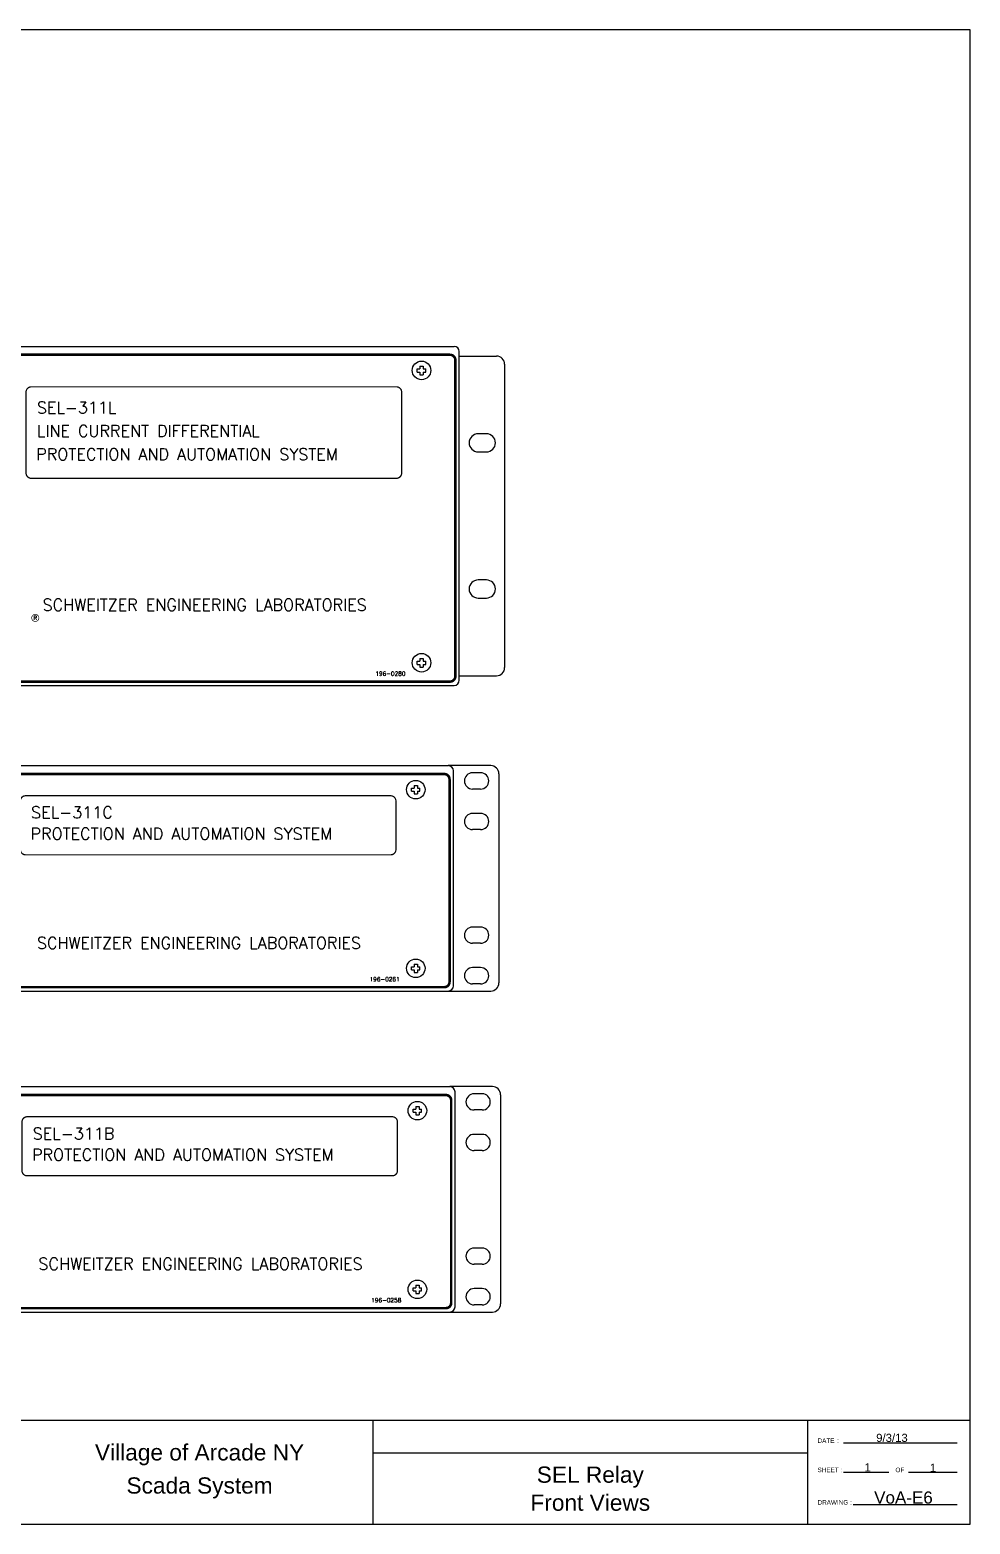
# Model space of a CAD drawing. Header units: inches. Extents: x 4.9 to 38.9, y -1.1 to 21.9.
# Drawn here: x 24.44 to 38.93, y -1.14 to 21.86 of the extents above; entities that cross this region are included whole.
import ezdxf
from ezdxf.enums import TextEntityAlignment as Align

# ---------------------------------------------------------------- set-up
doc = ezdxf.new("R2010")
doc.units = ezdxf.units.IN
doc.header["$MEASUREMENT"] = 0
for name, color, linetype in [('E_TEXT', 250, 'Continuous'), ('F_TITLE1', 5, 'Continuous'), ('F_TITLE2', 6, 'Continuous'), ('F_TITLE4', 4, 'Continuous'), ('P_TITLE', 4, 'Continuous')]:
    doc.layers.add(name, color=color, linetype=linetype)
doc.styles.add('ROMAND', font='ROMAND', dxfattribs={"width": 0.875})
doc.styles.add('ROMANS', font='ROMANS')
doc.styles.get("Standard").update_dxf_attribs({"font": 'ARIAL.TTF'})
doc.styles.add('TITLE', font='ARIAL.TTF', dxfattribs={"width": 0.9})

# ---------------------------------------------------------------- blocks, each defined once
blk = doc.blocks.new('TA&S_TBLK')
at = {"layer": 'F_TITLE1', "color": 7}
for p, q in [((33.551, 1.75), (35.301, 1.75)), ((33.551, 1.3), (34.251, 1.3)), ((34.551, 1.3), (35.251, 1.3)), ((35.251, 1.3), (35.301, 1.3)), ((33.701, 0.8), (35.301, 0.8))]:
    blk.add_line(p, q, dxfattribs=at)
at = {"layer": 'F_TITLE4', "color": 7}
for p, q in [((26.301, 2.1), (26.301, 0.5)), ((33.001, 0.5), (33.001, 2.1)), ((26.301, 1.6), (33.001, 1.6))]:
    blk.add_line(p, q, dxfattribs=at)
at = {"layer": 'P_TITLE', "color": 7}
blk.add_line((1.5, 2.1), (35.501, 2.1), dxfattribs=at)
blk.add_lwpolyline([(1.5, 0.5), (35.501, 0.5), (35.501, 23.501), (1.5, 23.501)], close=True, dxfattribs=at)
at = {"layer": 'F_TITLE1', "color": 7}
for s, p in [('DATE', (33.151, 1.75)), (':', (33.451, 1.75)), ('SHEET', (33.151, 1.3)), (':', (33.501, 1.3)), ('OF', (34.351, 1.3)), ('DRAWING', (33.151, 0.8)), (':', (33.651, 0.8))]:
    blk.add_text(s, height=0.07, dxfattribs=at).set_placement(p)
at = {"layer": 'F_TITLE2', "color": 7}
for tag, p in [('DESIGNER', (7.952, 1.814)), ('DWG-SCALE', (19.832, 1.815)), ('DATE-ISSUE', (34.297, 1.766)), ('DRAFTER', (7.944, 1.471)), ('SHEET', (33.922, 1.31)), ('SHEET-OF', (34.93, 1.306)), ('CHECKED', (7.935, 1.116))]:
    blk.add_attdef(tag, text='', height=0.125, dxfattribs=at).set_placement(p, align=Align.CENTER)
at = {"layer": 'F_TITLE2', "color": 7, "style": 'TITLE'}
blk.add_attdef('JOB-NAME', text='', height=0.188, dxfattribs=at).set_placement((29.651, 1.763), align=Align.CENTER)
at = {"layer": 'F_TITLE2', "color": 7}
for tag, p in [('DWG-FILE', (19.399, 1.466)), ('PROJ-NO', (19.405, 1.122))]:
    blk.add_attdef(tag, p, '', height=0.125, dxfattribs=at)
at = {"layer": 'F_TITLE4', "color": 7, "style": 'TITLE'}
for tag, height, p in [('PRJ-NAME1', 0.25, (23.633, 1.479)), ('DWG-NAME1', 0.25, (29.651, 1.136)), ('PRJ-NAME2', 0.25, (23.633, 0.969)), ('DWG-NAME2', 0.25, (29.651, 0.705)), ('DWG-NO', 0.188, (34.474, 0.816))]:
    blk.add_attdef(tag, text='', height=height, dxfattribs=at).set_placement(p, align=Align.CENTER)

msp = doc.modelspace()

# ---------------------------------------------------------------- linework, layer by layer
for p, q in [((13.536, 16.987), (30.978, 16.987)), ((31.477, 15.641), (31.349, 15.641)), ((31.349, 15.363), (31.477, 15.363)), ((31.477, 13.391), (31.349, 13.391)), ((31.349, 13.113), (31.477, 13.113)), ((13.536, 11.767), (30.978, 11.767)), ((31.543, 10.533), (30.888, 10.533)), ((31.387, 10.423), (31.262, 10.423)), ((31.387, 10.173), (31.262, 10.173)), ((31.387, 9.798), (31.262, 9.798)), ((31.387, 9.548), (31.262, 9.548)), ((31.387, 8.048), (31.262, 8.048)), ((31.387, 7.798), (31.262, 7.798)), ((31.387, 7.423), (31.262, 7.423)), ((31.387, 7.173), (31.262, 7.173)), ((13.447, 7.063), (30.889, 7.063)), ((31.568, 5.592), (30.913, 5.592)), ((31.411, 5.482), (31.286, 5.482)), ((31.411, 5.232), (31.286, 5.232)), ((31.411, 4.857), (31.286, 4.857)), ((31.411, 4.607), (31.286, 4.607)), ((31.411, 3.107), (31.286, 3.107)), ((31.411, 2.857), (31.286, 2.857)), ((31.411, 2.482), (31.286, 2.482)), ((13.472, 2.122), (30.914, 2.122)), ((31.411, 2.232), (31.286, 2.232))]:
    msp.add_line(p, q)
at = {"linetype": 'Continuous'}
for p, q in [((31.057, 11.846), (31.057, 16.908)), ((30.411, 16.591), (30.411, 16.642)), ((30.411, 16.642), (30.452, 16.642)), ((30.411, 16.591), (30.452, 16.591)), ((30.452, 16.682), (30.452, 16.642)), ((30.452, 16.682), (30.502, 16.682)), ((30.452, 16.591), (30.452, 16.551)), ((30.502, 16.682), (30.502, 16.642)), ((30.502, 16.642), (30.542, 16.642)), ((30.502, 16.591), (30.502, 16.551)), ((30.502, 16.591), (30.542, 16.591)), ((30.542, 16.591), (30.542, 16.642)), ((30.452, 16.551), (30.502, 16.551)), ((30.411, 12.091), (30.411, 12.142)), ((30.411, 12.142), (30.452, 12.142)), ((30.411, 12.091), (30.452, 12.091)), ((30.452, 12.182), (30.452, 12.142)), ((30.452, 12.182), (30.502, 12.182)), ((30.452, 12.091), (30.452, 12.051)), ((30.452, 12.051), (30.502, 12.051)), ((30.502, 12.182), (30.502, 12.142)), ((30.502, 12.142), (30.542, 12.142)), ((30.502, 12.091), (30.502, 12.051)), ((30.502, 12.091), (30.542, 12.091)), ((30.542, 12.091), (30.542, 12.142)), ((30.968, 7.142), (30.968, 10.453)), ((30.323, 10.138), (30.323, 10.188)), ((30.323, 10.188), (30.363, 10.188)), ((30.323, 10.138), (30.363, 10.138)), ((30.363, 10.228), (30.363, 10.188)), ((30.363, 10.228), (30.413, 10.228)), ((30.363, 10.138), (30.363, 10.098)), ((30.413, 10.228), (30.413, 10.188)), ((30.413, 10.188), (30.453, 10.188)), ((30.413, 10.138), (30.453, 10.138)), ((30.413, 10.138), (30.413, 10.098)), ((30.453, 10.138), (30.453, 10.188)), ((30.363, 10.098), (30.413, 10.098)), ((30.323, 7.388), (30.323, 7.438)), ((30.323, 7.438), (30.363, 7.438)), ((30.323, 7.388), (30.363, 7.388)), ((30.363, 7.478), (30.363, 7.438)), ((30.363, 7.478), (30.413, 7.478)), ((30.363, 7.388), (30.363, 7.348)), ((30.413, 7.478), (30.413, 7.438)), ((30.413, 7.438), (30.453, 7.438)), ((30.413, 7.388), (30.453, 7.388)), ((30.413, 7.388), (30.413, 7.348)), ((30.453, 7.388), (30.453, 7.438)), ((30.363, 7.348), (30.413, 7.348)), ((30.993, 2.201), (30.993, 5.512)), ((30.348, 5.197), (30.348, 5.247)), ((30.348, 5.247), (30.388, 5.247)), ((30.348, 5.197), (30.388, 5.197)), ((30.388, 5.287), (30.388, 5.247)), ((30.388, 5.287), (30.438, 5.287)), ((30.388, 5.197), (30.388, 5.157)), ((30.388, 5.157), (30.438, 5.157)), ((30.438, 5.287), (30.438, 5.247)), ((30.438, 5.247), (30.478, 5.247)), ((30.438, 5.197), (30.478, 5.197)), ((30.438, 5.197), (30.438, 5.157)), ((30.478, 5.197), (30.478, 5.247)), ((30.388, 2.537), (30.388, 2.497)), ((30.388, 2.537), (30.438, 2.537)), ((30.438, 2.537), (30.438, 2.497)), ((30.348, 2.447), (30.348, 2.497)), ((30.348, 2.497), (30.388, 2.497)), ((30.348, 2.447), (30.388, 2.447)), ((30.388, 2.447), (30.388, 2.407)), ((30.388, 2.407), (30.438, 2.407)), ((30.438, 2.497), (30.478, 2.497)), ((30.438, 2.447), (30.478, 2.447)), ((30.438, 2.447), (30.438, 2.407)), ((30.478, 2.447), (30.478, 2.497))]:
    msp.add_line(p, q, dxfattribs=at)
at = {"extrusion": (0, 1, -1.83691e-16)}
for p, q in [((31.057, 16.837), (31.632, 16.837)), ((31.757, 16.712), (31.757, 12.042)), ((31.057, 11.917), (31.632, 11.917))]:
    msp.add_line(p, q, dxfattribs=at)
at = {"extrusion": (0, 1, 0)}
for p, q in [((13.448, 10.533), (30.888, 10.533)), ((31.668, 10.408), (31.668, 7.188)), ((30.889, 7.063), (31.543, 7.063)), ((13.473, 5.592), (30.913, 5.592)), ((31.693, 5.467), (31.693, 2.247)), ((30.914, 2.122), (31.568, 2.122))]:
    msp.add_line(p, q, dxfattribs=at)
at = {"linetype": 'Continuous', "const_width": 0.04}
msp.add_lwpolyline([(30.997, 11.907), (30.997, 16.777, 0.414214), (30.917, 16.857), (13.597, 16.857, 0.414214), (13.517, 16.777), (13.517, 11.907, 0.414214), (13.597, 11.827), (30.917, 11.827, 0.414214)], format="xyb", close=True, dxfattribs=at)
for points, const_width in [([(24.466, 16.364), (30.09, 16.364, -0.414214), (30.17, 16.284), (30.17, 15.036, -0.414214), (30.09, 14.956), (24.466, 14.956, -0.414214), (24.386, 15.036), (24.386, 16.284, -0.414214)], 0.02), ([(24.473, 12.807, 1), (24.583, 12.807, 1)], 0.01), ([(13.508, 10.403), (30.828, 10.403, -0.414214), (30.908, 10.323), (30.908, 7.203, -0.414214), (30.828, 7.123), (13.508, 7.123, -0.414214), (13.428, 7.203), (13.428, 10.323, -0.414214)], 0.04), ([(24.378, 10.069), (30.002, 10.069, -0.414214), (30.082, 9.989), (30.082, 9.24, -0.414214), (30.002, 9.16), (24.378, 9.16, -0.414214), (24.298, 9.24), (24.298, 9.989, -0.414214)], 0.02), ([(13.533, 5.462), (30.853, 5.462, -0.414214), (30.933, 5.382), (30.933, 2.262, -0.414214), (30.853, 2.182), (13.533, 2.182, -0.414214), (13.453, 2.262), (13.453, 5.382, -0.414214)], 0.04), ([(24.403, 5.128), (30.026, 5.128, -0.414214), (30.106, 5.048), (30.106, 4.299, -0.414214), (30.026, 4.219), (24.403, 4.219, -0.414214), (24.323, 4.299), (24.323, 5.048, -0.414214)], 0.02)]:
    msp.add_lwpolyline(points, format="xyb", close=True, dxfattribs=dict(const_width=const_width))
for centre in [(30.477, 16.617), (30.477, 12.117), (30.388, 10.163), (30.388, 7.413), (30.413, 5.222), (30.413, 2.472)]:
    msp.add_circle(centre, 0.143)
for centre, radius, start, end in [((30.978, 16.908), 0.079, 0, 90), ((31.632, 16.712), 0.125, 0, 90), ((31.349, 15.502), 0.139, 90, 270), ((31.477, 15.502), 0.139, 270, 90), ((31.349, 13.252), 0.139, 90, 270), ((31.477, 13.252), 0.139, 270, 90), ((31.632, 12.042), 0.125, 270, 0), ((30.978, 11.846), 0.079, 270, 360), ((30.888, 10.453), 0.08, 360, 90), ((31.262, 10.298), 0.125, 90, 270), ((31.387, 10.298), 0.125, 270, 90), ((31.543, 10.408), 0.125, 0, 90), ((31.262, 9.673), 0.125, 90, 270), ((31.387, 9.673), 0.125, 270, 90), ((31.262, 7.923), 0.125, 90, 270), ((31.387, 7.923), 0.125, 270, 90), ((31.262, 7.298), 0.125, 90, 270), ((31.387, 7.298), 0.125, 270, 90), ((30.889, 7.142), 0.079, 270, 360), ((31.543, 7.188), 0.125, 270, 0), ((30.913, 5.512), 0.08, 360, 90), ((31.568, 5.467), 0.125, 0, 90), ((31.286, 5.357), 0.125, 90, 270), ((31.411, 5.357), 0.125, 270, 90), ((31.286, 4.732), 0.125, 90, 270), ((31.411, 4.732), 0.125, 270, 90), ((31.286, 2.982), 0.125, 90, 270), ((31.411, 2.982), 0.125, 270, 90), ((31.286, 2.357), 0.125, 90, 270), ((31.411, 2.357), 0.125, 270, 90), ((30.914, 2.201), 0.079, 270, 360), ((31.568, 2.247), 0.125, 270, 0)]:
    msp.add_arc(centre, radius, start, end)

# ---------------------------------------------------------------- block references
at = {"layer": 'E_TEXT'}
ref = msp.add_blockref('TA&S_TBLK', (3.425, -1.643), dxfattribs=at)
ref.add_attrib('DATE-ISSUE', '9/3/13', dxfattribs={"layer": 'F_TITLE2', "height": 0.125}).set_placement((37.722, 0.123), align=Align.CENTER)
ref.add_attrib('SHEET', '1', dxfattribs={"layer": 'F_TITLE2', "height": 0.125}).set_placement((37.347, -0.332), align=Align.CENTER)
ref.add_attrib('SHEET-OF', '1', dxfattribs={"layer": 'F_TITLE2', "height": 0.125}).set_placement((38.355, -0.336), align=Align.CENTER)
ref.add_attrib('DWG-NO', 'VoA-E6', dxfattribs={"layer": 'F_TITLE4', "height": 0.1875, "style": 'TITLE'}).set_placement((37.899, -0.827), align=Align.CENTER)
ref.add_attrib('PRJ-NAME1', 'Village of Arcade NY', dxfattribs={"layer": 'F_TITLE4', "height": 0.25, "style": 'TITLE'}).set_placement((27.058, -0.163), align=Align.CENTER)
ref.add_attrib('PRJ-NAME2', 'Scada System', dxfattribs={"layer": 'F_TITLE4', "height": 0.25, "style": 'TITLE'}).set_placement((27.058, -0.673), align=Align.CENTER)
ref.add_attrib('DWG-NAME1', 'SEL Relay', dxfattribs={"layer": 'F_TITLE4', "height": 0.25, "style": 'TITLE'}).set_placement((33.076, -0.506), align=Align.CENTER)
ref.add_attrib('DWG-NAME2', 'Front Views', dxfattribs={"layer": 'F_TITLE4', "height": 0.25, "style": 'TITLE'}).set_placement((33.076, -0.937), align=Align.CENTER)

# ---------------------------------------------------------------- texts
at = {"linetype": 'Continuous'}
for s, height, style, p in [('SEL-311L', 0.18, 'ROMAND', (24.552, 15.955)), ('LINE CURRENT DIFFERENTIAL', 0.18, 'ROMAND', (24.552, 15.596)), ('PROTECTION AND AUTOMATION SYSTEM', 0.18, 'ROMAND', (24.543, 15.236)), ('SCHWEITZER ENGINEERING LABORATORIES', 0.18, 'ROMAND', (24.641, 12.918)), ('196-0280', 0.065, 'ROMANS', (29.766, 11.916)), ('SEL-311C', 0.18, 'ROMAND', (24.464, 9.722)), ('PROTECTION AND AUTOMATION SYSTEM', 0.18, 'ROMAND', (24.455, 9.394)), ('SCHWEITZER ENGINEERING LABORATORIES', 0.18, 'ROMAND', (24.552, 7.715)), ('196-0261', 0.065, 'ROMANS', (29.677, 7.213)), ('SEL-311B', 0.18, 'ROMAND', (24.489, 4.78)), ('PROTECTION AND AUTOMATION SYSTEM', 0.18, 'ROMAND', (24.479, 4.453)), ('SCHWEITZER ENGINEERING LABORATORIES', 0.18, 'ROMAND', (24.577, 2.774)), ('196-0258', 0.065, 'ROMANS', (29.702, 2.272))]:
    msp.add_text(s, height=height, dxfattribs=dict(at, style=style)).set_placement(p)
at = {"style": 'ROMANS'}
msp.add_text('R', height=0.06, dxfattribs=at).set_placement((24.528, 12.807), align=Align.MIDDLE)

doc.saveas('drawing.dxf')
